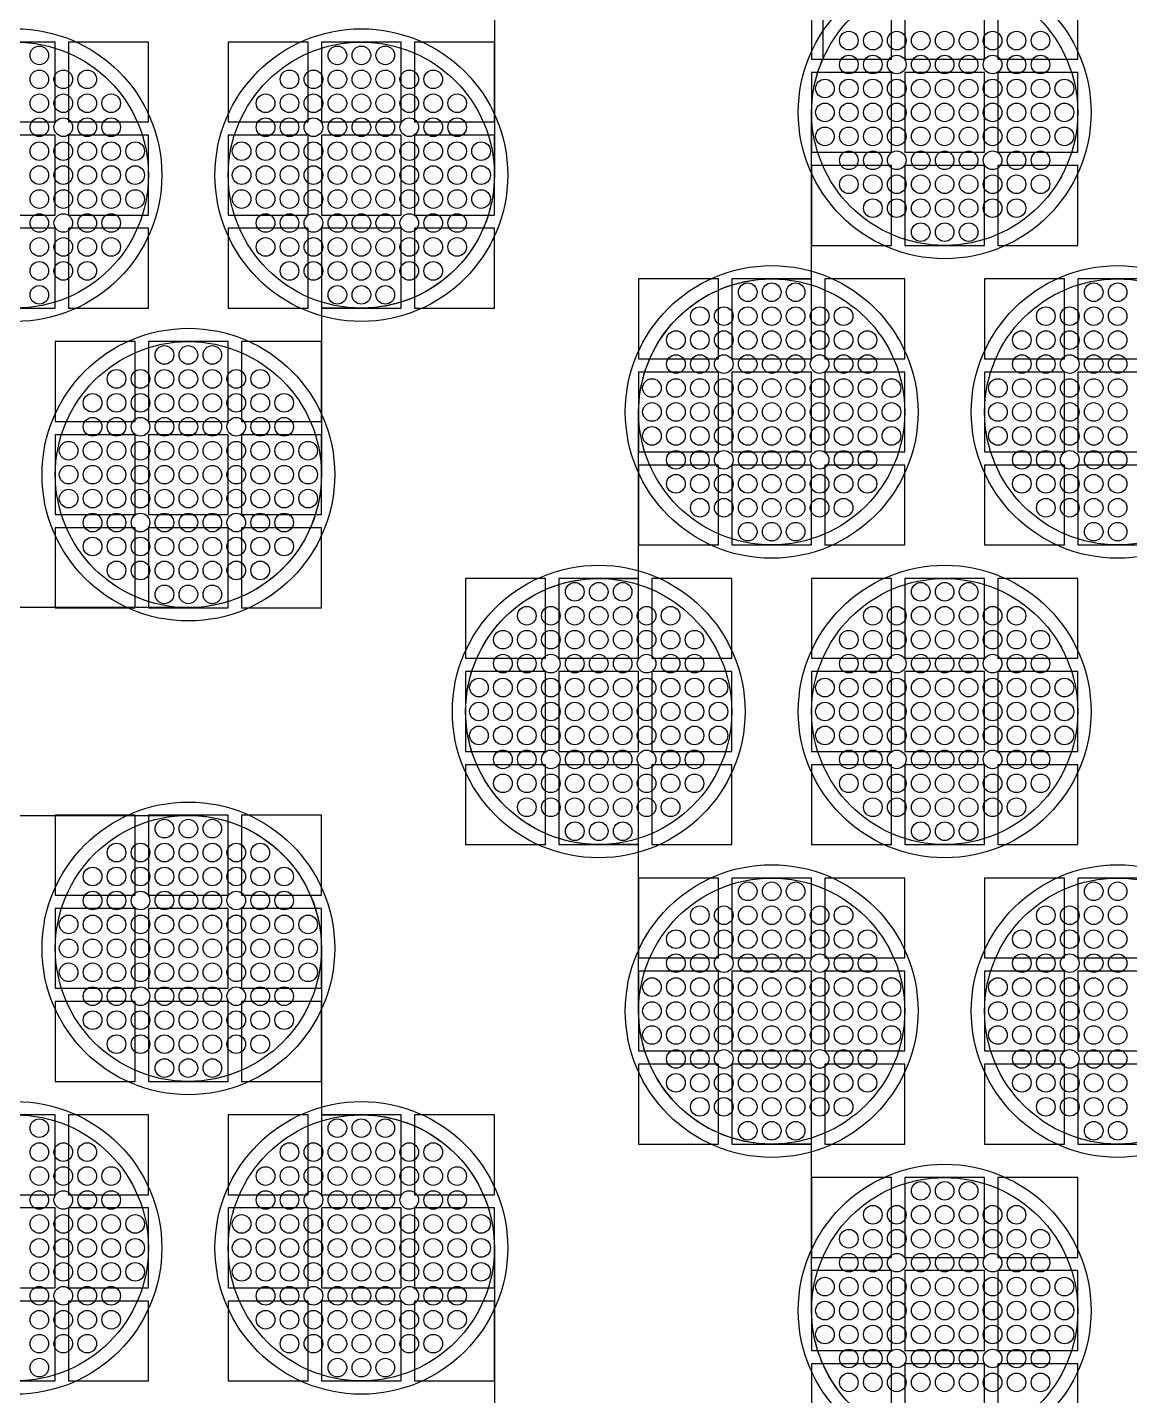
# Model space of a CAD drawing. Extents: x -49 to 54, y -38 to 38.
# Drawn here: x 30.63 to 34.77, y -1 to 4.14 of the extents above; entities that cross this region are included whole.
import ezdxf

# ---------------------------------------------------------------- set-up
doc = ezdxf.new("R2010")
doc.units = 0
for name, color, linetype in [('BACK_LAYER', 5, 'CONTINUOUS'), ('COND_LAYER_LOWER_ELECTRODE', 6, 'CONTINUOUS'), ('CONDUCTIVE_LAYER_BACK_LAYER', 2, 'CONTINUOUS'), ('EMITTER', 3, 'CONTINUOUS'), ('LOWER_ELECTRODE', 1, 'CONTINUOUS')]:
    doc.layers.add(name, color=color, linetype=linetype)

msp = doc.modelspace()

# ---------------------------------------------------------------- linework, layer by layer
at = {"layer": 'BACK_LAYER'}
for points in [[(33.5721, 4.0226), (33.8721, 4.0226), (33.8721, 4.3226), (33.5721, 4.3226)], [(33.9221, 4.0226), (34.2221, 4.0226), (34.2221, 4.3226), (33.9221, 4.3226)], [(34.2721, 4.0226), (34.5721, 4.0226), (34.5721, 4.3226), (34.2721, 4.3226)], [(30.4302, 3.787), (30.7302, 3.787), (30.7302, 4.087), (30.4302, 4.087)], [(30.7802, 3.787), (31.0802, 3.787), (31.0802, 4.087), (30.7802, 4.087)], [(31.3802, 3.787), (31.6802, 3.787), (31.6802, 4.087), (31.3802, 4.087)], [(31.7302, 3.787), (32.0302, 3.787), (32.0302, 4.087), (31.7302, 4.087)], [(32.0802, 3.787), (32.3802, 3.787), (32.3802, 4.087), (32.0802, 4.087)], [(33.5721, 3.6726), (33.8721, 3.6726), (33.8721, 3.9726), (33.5721, 3.9726)], [(33.9221, 3.6726), (34.2221, 3.6726), (34.2221, 3.9726), (33.9221, 3.9726)], [(34.2721, 3.6726), (34.5721, 3.6726), (34.5721, 3.9726), (34.2721, 3.9726)], [(30.4302, 3.437), (30.7302, 3.437), (30.7302, 3.737), (30.4302, 3.737)], [(30.7802, 3.437), (31.0802, 3.437), (31.0802, 3.737), (30.7802, 3.737)], [(31.3802, 3.437), (31.6802, 3.437), (31.6802, 3.737), (31.3802, 3.737)], [(31.7302, 3.437), (32.0302, 3.437), (32.0302, 3.737), (31.7302, 3.737)], [(32.0802, 3.437), (32.3802, 3.437), (32.3802, 3.737), (32.0802, 3.737)], [(33.5721, 3.3226), (33.8721, 3.3226), (33.8721, 3.6226), (33.5721, 3.6226)], [(33.9221, 3.3226), (34.2221, 3.3226), (34.2221, 3.6226), (33.9221, 3.6226)], [(34.2721, 3.3226), (34.5721, 3.3226), (34.5721, 3.6226), (34.2721, 3.6226)], [(30.4302, 3.087), (30.7302, 3.087), (30.7302, 3.387), (30.4302, 3.387)], [(30.7802, 3.087), (31.0802, 3.087), (31.0802, 3.387), (30.7802, 3.387)], [(31.3802, 3.087), (31.6802, 3.087), (31.6802, 3.387), (31.3802, 3.387)], [(31.7302, 3.087), (32.0302, 3.087), (32.0302, 3.387), (31.7302, 3.387)], [(32.0802, 3.087), (32.3802, 3.087), (32.3802, 3.387), (32.0802, 3.387)], [(32.9221, 2.8968), (33.2221, 2.8968), (33.2221, 3.1968), (32.9221, 3.1968)], [(33.2721, 2.8968), (33.5721, 2.8968), (33.5721, 3.1968), (33.2721, 3.1968)], [(33.6221, 2.8968), (33.9221, 2.8968), (33.9221, 3.1968), (33.6221, 3.1968)], [(34.2221, 2.8968), (34.5221, 2.8968), (34.5221, 3.1968), (34.2221, 3.1968)], [(34.5721, 2.8968), (34.8721, 2.8968), (34.8721, 3.1968), (34.5721, 3.1968)], [(30.7302, 2.6611), (31.0302, 2.6611), (31.0302, 2.9611), (30.7302, 2.9611)], [(31.0802, 2.6611), (31.3802, 2.6611), (31.3802, 2.9611), (31.0802, 2.9611)], [(31.4302, 2.6611), (31.7302, 2.6611), (31.7302, 2.9611), (31.4302, 2.9611)], [(32.9221, 2.5468), (33.2221, 2.5468), (33.2221, 2.8468), (32.9221, 2.8468)], [(33.2721, 2.5468), (33.5721, 2.5468), (33.5721, 2.8468), (33.2721, 2.8468)], [(33.6221, 2.5468), (33.9221, 2.5468), (33.9221, 2.8468), (33.6221, 2.8468)], [(34.2221, 2.5468), (34.5221, 2.5468), (34.5221, 2.8468), (34.2221, 2.8468)], [(34.5721, 2.5468), (34.8721, 2.5468), (34.8721, 2.8468), (34.5721, 2.8468)], [(30.7302, 2.3111), (31.0302, 2.3111), (31.0302, 2.6111), (30.7302, 2.6111)], [(31.0802, 2.3111), (31.3802, 2.3111), (31.3802, 2.6111), (31.0802, 2.6111)], [(31.4302, 2.3111), (31.7302, 2.3111), (31.7302, 2.6111), (31.4302, 2.6111)], [(32.9221, 2.1968), (33.2221, 2.1968), (33.2221, 2.4968), (32.9221, 2.4968)], [(33.2721, 2.1968), (33.5721, 2.1968), (33.5721, 2.4968), (33.2721, 2.4968)], [(33.6221, 2.1968), (33.9221, 2.1968), (33.9221, 2.4968), (33.6221, 2.4968)], [(34.2221, 2.1968), (34.5221, 2.1968), (34.5221, 2.4968), (34.2221, 2.4968)], [(34.5721, 2.1968), (34.8721, 2.1968), (34.8721, 2.4968), (34.5721, 2.4968)], [(30.7302, 1.9611), (31.0302, 1.9611), (31.0302, 2.2611), (30.7302, 2.2611)], [(31.0802, 1.9611), (31.3802, 1.9611), (31.3802, 2.2611), (31.0802, 2.2611)], [(31.4302, 1.9611), (31.7302, 1.9611), (31.7302, 2.2611), (31.4302, 2.2611)], [(32.2721, 1.7709), (32.5721, 1.7709), (32.5721, 2.0709), (32.2721, 2.0709)], [(32.6221, 1.7709), (32.9221, 1.7709), (32.9221, 2.0709), (32.6221, 2.0709)], [(32.9721, 1.7709), (33.2721, 1.7709), (33.2721, 2.0709), (32.9721, 2.0709)], [(33.5721, 1.7709), (33.8721, 1.7709), (33.8721, 2.0709), (33.5721, 2.0709)], [(33.9221, 1.7709), (34.2221, 1.7709), (34.2221, 2.0709), (33.9221, 2.0709)], [(34.2721, 1.7709), (34.5721, 1.7709), (34.5721, 2.0709), (34.2721, 2.0709)], [(32.2721, 1.4209), (32.5721, 1.4209), (32.5721, 1.7209), (32.2721, 1.7209)], [(32.6221, 1.4209), (32.9221, 1.4209), (32.9221, 1.7209), (32.6221, 1.7209)], [(32.9721, 1.4209), (33.2721, 1.4209), (33.2721, 1.7209), (32.9721, 1.7209)], [(33.5721, 1.4209), (33.8721, 1.4209), (33.8721, 1.7209), (33.5721, 1.7209)], [(33.9221, 1.4209), (34.2221, 1.4209), (34.2221, 1.7209), (33.9221, 1.7209)], [(34.2721, 1.4209), (34.5721, 1.4209), (34.5721, 1.7209), (34.2721, 1.7209)], [(32.2721, 1.0709), (32.5721, 1.0709), (32.5721, 1.3709), (32.2721, 1.3709)], [(32.6221, 1.0709), (32.9221, 1.0709), (32.9221, 1.3709), (32.6221, 1.3709)], [(32.9721, 1.0709), (33.2721, 1.0709), (33.2721, 1.3709), (32.9721, 1.3709)], [(33.5721, 1.0709), (33.8721, 1.0709), (33.8721, 1.3709), (33.5721, 1.3709)], [(33.9221, 1.0709), (34.2221, 1.0709), (34.2221, 1.3709), (33.9221, 1.3709)], [(34.2721, 1.0709), (34.5721, 1.0709), (34.5721, 1.3709), (34.2721, 1.3709)], [(30.7302, 0.8807), (31.0302, 0.8807), (31.0302, 1.1807), (30.7302, 1.1807)], [(31.0802, 0.8807), (31.3802, 0.8807), (31.3802, 1.1807), (31.0802, 1.1807)], [(31.4302, 0.8807), (31.7302, 0.8807), (31.7302, 1.1807), (31.4302, 1.1807)], [(32.9221, 0.6451), (33.2221, 0.6451), (33.2221, 0.9451), (32.9221, 0.9451)], [(33.2721, 0.6451), (33.5721, 0.6451), (33.5721, 0.9451), (33.2721, 0.9451)], [(33.6221, 0.6451), (33.9221, 0.6451), (33.9221, 0.9451), (33.6221, 0.9451)], [(34.2221, 0.6451), (34.5221, 0.6451), (34.5221, 0.9451), (34.2221, 0.9451)], [(34.5721, 0.6451), (34.8721, 0.6451), (34.8721, 0.9451), (34.5721, 0.9451)], [(30.7302, 0.5307), (31.0302, 0.5307), (31.0302, 0.8307), (30.7302, 0.8307)], [(31.0802, 0.5307), (31.3802, 0.5307), (31.3802, 0.8307), (31.0802, 0.8307)], [(31.4302, 0.5307), (31.7302, 0.5307), (31.7302, 0.8307), (31.4302, 0.8307)], [(32.9221, 0.2951), (33.2221, 0.2951), (33.2221, 0.5951), (32.9221, 0.5951)], [(33.2721, 0.2951), (33.5721, 0.2951), (33.5721, 0.5951), (33.2721, 0.5951)], [(33.6221, 0.2951), (33.9221, 0.2951), (33.9221, 0.5951), (33.6221, 0.5951)], [(34.2221, 0.2951), (34.5221, 0.2951), (34.5221, 0.5951), (34.2221, 0.5951)], [(34.5721, 0.2951), (34.8721, 0.2951), (34.8721, 0.5951), (34.5721, 0.5951)], [(30.7302, 0.1807), (31.0302, 0.1807), (31.0302, 0.4807), (30.7302, 0.4807)], [(31.0802, 0.1807), (31.3802, 0.1807), (31.3802, 0.4807), (31.0802, 0.4807)], [(31.4302, 0.1807), (31.7302, 0.1807), (31.7302, 0.4807), (31.4302, 0.4807)], [(32.9221, -0.0549), (33.2221, -0.0549), (33.2221, 0.2451), (32.9221, 0.2451)], [(33.2721, -0.0549), (33.5721, -0.0549), (33.5721, 0.2451), (33.2721, 0.2451)], [(33.6221, -0.0549), (33.9221, -0.0549), (33.9221, 0.2451), (33.6221, 0.2451)], [(34.2221, -0.0549), (34.5221, -0.0549), (34.5221, 0.2451), (34.2221, 0.2451)], [(34.5721, -0.0549), (34.8721, -0.0549), (34.8721, 0.2451), (34.5721, 0.2451)], [(30.4302, -0.2451), (30.7302, -0.2451), (30.7302, 0.0549), (30.4302, 0.0549)], [(30.7802, -0.2451), (31.0802, -0.2451), (31.0802, 0.0549), (30.7802, 0.0549)], [(31.3802, -0.2451), (31.6802, -0.2451), (31.6802, 0.0549), (31.3802, 0.0549)], [(31.7302, -0.2451), (32.0302, -0.2451), (32.0302, 0.0549), (31.7302, 0.0549)], [(32.0802, -0.2451), (32.3802, -0.2451), (32.3802, 0.0549), (32.0802, 0.0549)], [(33.5721, -0.4807), (33.8721, -0.4807), (33.8721, -0.1807), (33.5721, -0.1807)], [(33.9221, -0.4807), (34.2221, -0.4807), (34.2221, -0.1807), (33.9221, -0.1807)], [(34.2721, -0.4807), (34.5721, -0.4807), (34.5721, -0.1807), (34.2721, -0.1807)], [(30.4302, -0.5951), (30.7302, -0.5951), (30.7302, -0.2951), (30.4302, -0.2951)], [(30.7802, -0.5951), (31.0802, -0.5951), (31.0802, -0.2951), (30.7802, -0.2951)], [(31.3802, -0.5951), (31.6802, -0.5951), (31.6802, -0.2951), (31.3802, -0.2951)], [(31.7302, -0.5951), (32.0302, -0.5951), (32.0302, -0.2951), (31.7302, -0.2951)], [(32.0802, -0.5951), (32.3802, -0.5951), (32.3802, -0.2951), (32.0802, -0.2951)], [(33.5721, -0.8307), (33.8721, -0.8307), (33.8721, -0.5307), (33.5721, -0.5307)], [(33.9221, -0.8307), (34.2221, -0.8307), (34.2221, -0.5307), (33.9221, -0.5307)], [(34.2721, -0.8307), (34.5721, -0.8307), (34.5721, -0.5307), (34.2721, -0.5307)], [(30.4302, -0.9451), (30.7302, -0.9451), (30.7302, -0.6451), (30.4302, -0.6451)], [(30.7802, -0.9451), (31.0802, -0.9451), (31.0802, -0.6451), (30.7802, -0.6451)], [(31.3802, -0.9451), (31.6802, -0.9451), (31.6802, -0.6451), (31.3802, -0.6451)], [(31.7302, -0.9451), (32.0302, -0.9451), (32.0302, -0.6451), (31.7302, -0.6451)], [(32.0802, -0.9451), (32.3802, -0.9451), (32.3802, -0.6451), (32.0802, -0.6451)], [(33.5721, -1.1807), (33.8721, -1.1807), (33.8721, -0.8807), (33.5721, -0.8807)], [(33.9221, -1.1807), (34.2221, -1.1807), (34.2221, -0.8807), (33.9221, -0.8807)], [(34.2721, -1.1807), (34.5721, -1.1807), (34.5721, -0.8807), (34.2721, -0.8807)]]:
    msp.add_lwpolyline(points, close=True, dxfattribs=at)
at = {"layer": 'COND_LAYER_LOWER_ELECTRODE'}
for centre in [(34.0721, 3.8226), (30.5802, 3.587), (31.8802, 3.587), (33.4221, 2.6968), (34.7221, 2.6968), (31.2302, 2.4611), (32.7721, 1.5709), (34.0721, 1.5709), (31.2302, 0.6807), (33.4221, 0.4451), (34.7221, 0.4451), (30.5802, -0.4451), (31.8802, -0.4451), (34.0721, -0.6807)]:
    msp.add_circle(centre, 0.55, dxfattribs=at)
at = {"layer": 'CONDUCTIVE_LAYER_BACK_LAYER'}
for points in [[(33.6948, -1.0088), (33.6821, -0.9936), (33.6699, -0.9778), (33.6584, -0.9616), (33.6476, -0.9449), (33.6374, -0.9279), (33.6279, -0.9104), (33.6192, -0.8925), (33.6111, -0.8744), (33.6038, -0.8559), (33.5972, -0.8371), (33.5913, -0.8181), (33.5862, -0.7989), (33.5819, -0.7795), (33.5784, -0.7599), (33.5756, -0.7402), (33.5737, -0.7205), (33.5725, -0.7006), (33.5721, -0.6807), (33.5721, -0.0548), (33.4121, -0.0548), (33.3923, -0.054), (33.3725, -0.0524), (33.3527, -0.0501), (33.3331, -0.0469), (33.3136, -0.043), (33.2943, -0.0383), (33.2752, -0.0328), (33.2563, -0.0266), (33.2376, -0.0196), (33.2193, -0.0119), (33.2013, -0.0035), (33.1836, 0.0056), (33.1664, 0.0154), (33.1495, 0.0259), (33.133, 0.0371), (33.117, 0.0489), (33.1015, 0.0614), (33.0865, 0.0744), (33.0721, 0.088), (33.0581, 0.1022), (33.0448, 0.117), (33.0321, 0.1322), (33.0199, 0.148), (33.0084, 0.1642), (32.9976, 0.1809), (32.9874, 0.198), (32.9779, 0.2154), (32.9692, 0.2333), (32.9611, 0.2515), (32.9538, 0.2699), (32.9472, 0.2887), (32.9413, 0.3077), (32.9362, 0.3269), (32.9319, 0.3463), (32.9284, 0.3659), (32.9256, 0.3856), (32.9237, 0.4054), (32.9225, 0.4252), (32.9221, 0.4451), (32.9221, 1.071), (32.7621, 1.071), (32.7423, 1.0718), (32.7225, 1.0734), (32.7027, 1.0758), (32.6831, 1.0789), (32.6636, 1.0828), (32.6443, 1.0875), (32.6252, 1.093), (32.6063, 1.0992), (32.5876, 1.1062), (32.5693, 1.1139), (32.5513, 1.1223), (32.5336, 1.1314), (32.5164, 1.1413), (32.4995, 1.1518), (32.483, 1.1629), (32.467, 1.1748), (32.4515, 1.1872), (32.4365, 1.2002), (32.4221, 1.2139), (32.4081, 1.2281), (32.3948, 1.2428), (32.3821, 1.2581), (32.3699, 1.2738), (32.3584, 1.2901), (32.3476, 1.3067), (32.3374, 1.3238), (32.3279, 1.3413), (32.3192, 1.3591), (32.3111, 1.3773), (32.3038, 1.3958), (32.2972, 1.4145), (32.2913, 1.4335), (32.2862, 1.4528), (32.2819, 1.4722), (32.2784, 1.4917), (32.2756, 1.5114), (32.2737, 1.5312), (32.2725, 1.5511), (32.2721, 1.5709), (32.2725, 1.5908), (32.2737, 1.6107), (32.2756, 1.6304), (32.2784, 1.6501), (32.2819, 1.6697), (32.2862, 1.6891), (32.2913, 1.7083), (32.2972, 1.7273), (32.3038, 1.7461), (32.3111, 1.7646), (32.3192, 1.7827), (32.3279, 1.8006), (32.3374, 1.8181), (32.3476, 1.8351), (32.3584, 1.8518), (32.3699, 1.868), (32.3821, 1.8838), (32.3948, 1.899), (32.4081, 1.9138), (32.4221, 1.928), (32.4365, 1.9416), (32.4515, 1.9547), (32.467, 1.9671), (32.483, 1.9789), (32.4995, 1.9901), (32.5164, 2.0006), (32.5336, 2.0104), (32.5513, 2.0195), (32.5693, 2.028), (32.5876, 2.0357), (32.6063, 2.0426), (32.6252, 2.0489), (32.6443, 2.0543), (32.6636, 2.059), (32.6831, 2.0629), (32.7027, 2.0661), (32.7225, 2.0685), (32.7423, 2.07), (32.7621, 2.0708), (32.9221, 2.0708), (32.9221, 2.6968), (32.9225, 2.7166), (32.9237, 2.7365), (32.9256, 2.7563), (32.9284, 2.776), (32.9319, 2.7955), (32.9362, 2.8149), (32.9413, 2.8342), (32.9472, 2.8532), (32.9538, 2.8719), (32.9611, 2.8904), (32.9692, 2.9086), (32.9779, 2.9264), (32.9874, 2.9439), (32.9976, 2.961), (33.0084, 2.9776), (33.0199, 2.9939), (33.0321, 3.0096), (33.0448, 3.0249), (33.0581, 3.0396), (33.0721, 3.0538), (33.0865, 3.0674), (33.1015, 3.0805), (33.117, 3.0929), (33.133, 3.1047), (33.1495, 3.1159), (33.1664, 3.1264), (33.1836, 3.1362), (33.2013, 3.1454), (33.2193, 3.1538), (33.2376, 3.1615), (33.2563, 3.1685), (33.2752, 3.1747), (33.2943, 3.1802), (33.3136, 3.1849), (33.3331, 3.1888), (33.3527, 3.1919), (33.3725, 3.1943), (33.3923, 3.1959), (33.4121, 3.1967), (33.5721, 3.1967), (33.5721, 3.8226), (33.5725, 3.8425), (33.5737, 3.8623), (33.5756, 3.8821), (33.5784, 3.9018), (33.5819, 3.9214), (33.5862, 3.9408), (33.5913, 3.96), (33.5972, 3.979), (33.6038, 3.9978), (33.6111, 4.0162), (33.6152, 4.0254), (33.6152, 4.8029)], [(32.3802, 4.2129), (32.3802, 3.587), (32.3798, 3.5671), (32.3786, 3.5472), (32.3767, 3.5274), (32.3739, 3.5078), (32.3704, 3.4882), (32.3661, 3.4688), (32.361, 3.4496), (32.3551, 3.4306), (32.3485, 3.4118), (32.3412, 3.3933), (32.3331, 3.3751), (32.3244, 3.3573), (32.3149, 3.3398), (32.3047, 3.3227), (32.2939, 3.3061), (32.2824, 3.2899), (32.2703, 3.2741), (32.2575, 3.2588), (32.2442, 3.2441), (32.2302, 3.2299), (32.2158, 3.2163), (32.2008, 3.2032), (32.1853, 3.1908), (32.1693, 3.179), (32.1528, 3.1678), (32.1359, 3.1573), (32.1187, 3.1475), (32.101, 3.1383), (32.083, 3.1299), (32.0647, 3.1222), (32.046, 3.1152), (32.0271, 3.109), (32.008, 3.1036), (31.9887, 3.0989), (31.9692, 3.0949), (31.9496, 3.0918), (31.9298, 3.0894), (31.91, 3.0878), (31.8902, 3.0871), (31.7302, 3.0871), (31.7302, 2.4611), (31.7298, 2.4412), (31.7286, 2.4214), (31.7267, 2.4016), (31.7239, 2.3819), (31.7204, 2.3624), (31.7161, 2.3429), (31.711, 2.3237), (31.7051, 2.3047), (31.6985, 2.286), (31.6912, 2.2675), (31.6831, 2.2493), (31.6744, 2.2315), (31.6649, 2.214), (31.6547, 2.1969), (31.6439, 2.1802), (31.6324, 2.164), (31.6203, 2.1483), (31.6075, 2.133), (31.5942, 2.1183), (31.5802, 2.1041), (31.5658, 2.0904), (31.5508, 2.0774), (31.5353, 2.0649), (31.5193, 2.0531), (31.5028, 2.042), (31.4859, 2.0315), (31.4687, 2.0216), (31.451, 2.0125), (31.433, 2.0041), (31.4147, 1.9964), (31.396, 1.9894), (31.3771, 1.9832), (31.358, 1.9777), (31.3387, 1.973), (31.3192, 1.9691), (31.2996, 1.966), (31.2798, 1.9636), (31.26, 1.962), (31.2402, 1.9612), (28.6203, 1.9612)], [(29.9302, 1.1806), (31.2402, 1.1806), (31.26, 1.1798), (31.2798, 1.1783), (31.2996, 1.1759), (31.3192, 1.1728), (31.3387, 1.1688), (31.358, 1.1641), (31.3771, 1.1587), (31.396, 1.1524), (31.4147, 1.1455), (31.433, 1.1378), (31.451, 1.1294), (31.4687, 1.1202), (31.4859, 1.1104), (31.5028, 1.0999), (31.5193, 1.0887), (31.5353, 1.0769), (31.5508, 1.0645), (31.5658, 1.0514), (31.5802, 1.0378), (31.5942, 1.0236), (31.6075, 1.0088), (31.6203, 0.9936), (31.6324, 0.9778), (31.6439, 0.9616), (31.6547, 0.9449), (31.6649, 0.9279), (31.6744, 0.9104), (31.6831, 0.8925), (31.6912, 0.8744), (31.6985, 0.8559), (31.7051, 0.8371), (31.711, 0.8181), (31.7161, 0.7989), (31.7204, 0.7795), (31.7239, 0.7599), (31.7267, 0.7402), (31.7286, 0.7205), (31.7298, 0.7006), (31.7302, 0.6807), (31.7302, 0.0548), (31.8902, 0.0548), (31.91, 0.054), (31.9298, 0.0524), (31.9496, 0.0501), (31.9692, 0.0469), (31.9887, 0.043), (32.008, 0.0383), (32.0271, 0.0328), (32.046, 0.0266), (32.0647, 0.0196), (32.083, 0.0119), (32.101, 0.0035), (32.1187, -0.0056), (32.1359, -0.0154), (32.1528, -0.0259), (32.1693, -0.0371), (32.1853, -0.0489), (32.2008, -0.0614), (32.2158, -0.0744), (32.2302, -0.088), (32.2442, -0.1022), (32.2575, -0.117), (32.2703, -0.1322), (32.2824, -0.148), (32.2939, -0.1642), (32.3047, -0.1809), (32.3149, -0.198), (32.3244, -0.2154), (32.3331, -0.2333), (32.3412, -0.2515), (32.3485, -0.2699), (32.3551, -0.2887), (32.361, -0.3077), (32.3661, -0.3269), (32.3704, -0.3463), (32.3739, -0.3659), (32.3767, -0.3856), (32.3786, -0.4054), (32.3798, -0.4252), (32.3802, -0.4451), (32.3802, -1.071)]]:
    msp.add_lwpolyline(points, dxfattribs=at)
at = {"layer": 'EMITTER'}
for centre in [(34.0721, 3.8226), (30.5802, 3.587), (31.8802, 3.587), (33.4221, 2.6968), (34.7221, 2.6968), (31.2302, 2.4611), (32.7721, 1.5709), (34.0721, 1.5709), (31.2302, 0.6807), (33.4221, 0.4451), (34.7221, 0.4451), (30.5802, -0.4451), (31.8802, -0.4451), (34.0721, -0.6807)]:
    msp.add_circle(centre, 0.5, dxfattribs=at)
at = {"layer": 'LOWER_ELECTRODE'}
for centre in [(33.7121, 4.0926), (33.8021, 4.0926), (33.8921, 4.0926), (33.9821, 4.0926), (34.0721, 4.0926), (34.1621, 4.0926), (34.2521, 4.0926), (34.3421, 4.0926), (34.4321, 4.0926), (30.6702, 4.037), (31.7902, 4.037), (31.8802, 4.037), (31.9702, 4.037), (33.7121, 4.0026), (33.8021, 4.0026), (33.8921, 4.0026), (33.9821, 4.0026), (34.0721, 4.0026), (34.1621, 4.0026), (34.2521, 4.0026), (34.3421, 4.0026), (34.4321, 4.0026), (30.6702, 3.947), (30.7602, 3.947), (30.8502, 3.947), (31.6102, 3.947), (31.7002, 3.947), (31.7902, 3.947), (31.8802, 3.947), (31.9702, 3.947), (32.0602, 3.947), (32.1502, 3.947), (33.6221, 3.9126), (33.7121, 3.9126), (33.8021, 3.9126), (33.8921, 3.9126), (33.9821, 3.9126), (34.0721, 3.9126), (34.1621, 3.9126), (34.2521, 3.9126), (34.3421, 3.9126), (34.4321, 3.9126), (34.5221, 3.9126), (30.6702, 3.857), (30.7602, 3.857), (30.8502, 3.857), (30.9402, 3.857), (31.5202, 3.857), (31.6102, 3.857), (31.7002, 3.857), (31.7902, 3.857), (31.8802, 3.857), (31.9702, 3.857), (32.0602, 3.857), (32.1502, 3.857), (32.2402, 3.857), (33.6221, 3.8226), (33.7121, 3.8226), (33.8021, 3.8226), (33.8921, 3.8226), (33.9821, 3.8226), (34.0721, 3.8226), (34.1621, 3.8226), (34.2521, 3.8226), (34.3421, 3.8226), (34.4321, 3.8226), (34.5221, 3.8226), (30.6702, 3.767), (30.7602, 3.767), (30.8502, 3.767), (30.9402, 3.767), (31.5202, 3.767), (31.6102, 3.767), (31.7002, 3.767), (31.7902, 3.767), (31.8802, 3.767), (31.9702, 3.767), (32.0602, 3.767), (32.1502, 3.767), (32.2402, 3.767), (33.6221, 3.7326), (33.7121, 3.7326), (33.8021, 3.7326), (33.8921, 3.7326), (33.9821, 3.7326), (34.0721, 3.7326), (34.1621, 3.7326), (34.2521, 3.7326), (34.3421, 3.7326), (34.4321, 3.7326), (34.5221, 3.7326), (30.6702, 3.677), (30.7602, 3.677), (30.8502, 3.677), (30.9402, 3.677), (31.0302, 3.677), (31.4302, 3.677), (31.5202, 3.677), (31.6102, 3.677), (31.7002, 3.677), (31.7902, 3.677), (31.8802, 3.677), (31.9702, 3.677), (32.0602, 3.677), (32.1502, 3.677), (32.2402, 3.677), (32.3302, 3.677), (33.7121, 3.6426), (33.8021, 3.6426), (33.8921, 3.6426), (33.9821, 3.6426), (34.0721, 3.6426), (34.1621, 3.6426), (34.2521, 3.6426), (34.3421, 3.6426), (34.4321, 3.6426), (30.6702, 3.587), (30.7602, 3.587), (30.8502, 3.587), (30.9402, 3.587), (31.0302, 3.587), (31.4302, 3.587), (31.5202, 3.587), (31.6102, 3.587), (31.7002, 3.587), (31.7902, 3.587), (31.8802, 3.587), (31.9702, 3.587), (32.0602, 3.587), (32.1502, 3.587), (32.2402, 3.587), (32.3302, 3.587), (33.7121, 3.5526), (33.8021, 3.5526), (33.8921, 3.5526), (33.9821, 3.5526), (34.0721, 3.5526), (34.1621, 3.5526), (34.2521, 3.5526), (34.3421, 3.5526), (34.4321, 3.5526), (30.6702, 3.497), (30.7602, 3.497), (30.8502, 3.497), (30.9402, 3.497), (31.0302, 3.497), (31.4302, 3.497), (31.5202, 3.497), (31.6102, 3.497), (31.7002, 3.497), (31.7902, 3.497), (31.8802, 3.497), (31.9702, 3.497), (32.0602, 3.497), (32.1502, 3.497), (32.2402, 3.497), (32.3302, 3.497), (33.8021, 3.4626), (33.8921, 3.4626), (33.9821, 3.4626), (34.0721, 3.4626), (34.1621, 3.4626), (34.2521, 3.4626), (34.3421, 3.4626), (30.6702, 3.407), (30.7602, 3.407), (30.8502, 3.407), (30.9402, 3.407), (31.5202, 3.407), (31.6102, 3.407), (31.7002, 3.407), (31.7902, 3.407), (31.8802, 3.407), (31.9702, 3.407), (32.0602, 3.407), (32.1502, 3.407), (32.2402, 3.407), (33.9821, 3.3726), (34.0721, 3.3726), (34.1621, 3.3726), (30.6702, 3.317), (30.7602, 3.317), (30.8502, 3.317), (30.9402, 3.317), (31.5202, 3.317), (31.6102, 3.317), (31.7002, 3.317), (31.7902, 3.317), (31.8802, 3.317), (31.9702, 3.317), (32.0602, 3.317), (32.1502, 3.317), (32.2402, 3.317), (30.6702, 3.227), (30.7602, 3.227), (30.8502, 3.227), (31.6102, 3.227), (31.7002, 3.227), (31.7902, 3.227), (31.8802, 3.227), (31.9702, 3.227), (32.0602, 3.227), (32.1502, 3.227), (30.6702, 3.137), (31.7902, 3.137), (31.8802, 3.137), (31.9702, 3.137), (33.3321, 3.1468), (33.4221, 3.1468), (33.5121, 3.1468), (34.6321, 3.1468), (34.7221, 3.1468), (33.1521, 3.0568), (33.2421, 3.0568), (33.3321, 3.0568), (33.4221, 3.0568), (33.5121, 3.0568), (33.6021, 3.0568), (33.6921, 3.0568), (34.4521, 3.0568), (34.5421, 3.0568), (34.6321, 3.0568), (34.7221, 3.0568), (33.0621, 2.9668), (33.1521, 2.9668), (33.2421, 2.9668), (33.3321, 2.9668), (33.4221, 2.9668), (33.5121, 2.9668), (33.6021, 2.9668), (33.6921, 2.9668), (33.7821, 2.9668), (34.3621, 2.9668), (34.4521, 2.9668), (34.5421, 2.9668), (34.6321, 2.9668), (34.7221, 2.9668), (31.1402, 2.9111), (31.2302, 2.9111), (31.3202, 2.9111), (33.0621, 2.8768), (33.1521, 2.8768), (33.2421, 2.8768), (33.3321, 2.8768), (33.4221, 2.8768), (33.5121, 2.8768), (33.6021, 2.8768), (33.6921, 2.8768), (33.7821, 2.8768), (34.3621, 2.8768), (34.4521, 2.8768), (34.5421, 2.8768), (34.6321, 2.8768), (34.7221, 2.8768), (30.9602, 2.8211), (31.0502, 2.8211), (31.1402, 2.8211), (31.2302, 2.8211), (31.3202, 2.8211), (31.4102, 2.8211), (31.5002, 2.8211), (32.9721, 2.7868), (33.0621, 2.7868), (33.1521, 2.7868), (33.2421, 2.7868), (33.3321, 2.7868), (33.4221, 2.7868), (33.5121, 2.7868), (33.6021, 2.7868), (33.6921, 2.7868), (33.7821, 2.7868), (33.8721, 2.7868), (34.2721, 2.7868), (34.3621, 2.7868), (34.4521, 2.7868), (34.5421, 2.7868), (34.6321, 2.7868), (34.7221, 2.7868), (30.8702, 2.7311), (30.9602, 2.7311), (31.0502, 2.7311), (31.1402, 2.7311), (31.2302, 2.7311), (31.3202, 2.7311), (31.4102, 2.7311), (31.5002, 2.7311), (31.5902, 2.7311), (32.9721, 2.6968), (33.0621, 2.6968), (33.1521, 2.6968), (33.2421, 2.6968), (33.3321, 2.6968), (33.4221, 2.6968), (33.5121, 2.6968), (33.6021, 2.6968), (33.6921, 2.6968), (33.7821, 2.6968), (33.8721, 2.6968), (34.2721, 2.6968), (34.3621, 2.6968), (34.4521, 2.6968), (34.5421, 2.6968), (34.6321, 2.6968), (34.7221, 2.6968), (30.8702, 2.6411), (30.9602, 2.6411), (31.0502, 2.6411), (31.1402, 2.6411), (31.2302, 2.6411), (31.3202, 2.6411), (31.4102, 2.6411), (31.5002, 2.6411), (31.5902, 2.6411), (32.9721, 2.6068), (33.0621, 2.6068), (33.1521, 2.6068), (33.2421, 2.6068), (33.3321, 2.6068), (33.4221, 2.6068), (33.5121, 2.6068), (33.6021, 2.6068), (33.6921, 2.6068), (33.7821, 2.6068), (33.8721, 2.6068), (34.2721, 2.6068), (34.3621, 2.6068), (34.4521, 2.6068), (34.5421, 2.6068), (34.6321, 2.6068), (34.7221, 2.6068), (30.7802, 2.5511), (30.8702, 2.5511), (30.9602, 2.5511), (31.0502, 2.5511), (31.1402, 2.5511), (31.2302, 2.5511), (31.3202, 2.5511), (31.4102, 2.5511), (31.5002, 2.5511), (31.5902, 2.5511), (31.6802, 2.5511), (33.0621, 2.5168), (33.1521, 2.5168), (33.2421, 2.5168), (33.3321, 2.5168), (33.4221, 2.5168), (33.5121, 2.5168), (33.6021, 2.5168), (33.6921, 2.5168), (33.7821, 2.5168), (34.3621, 2.5168), (34.4521, 2.5168), (34.5421, 2.5168), (34.6321, 2.5168), (34.7221, 2.5168), (30.7802, 2.4611), (30.8702, 2.4611), (30.9602, 2.4611), (31.0502, 2.4611), (31.1402, 2.4611), (31.2302, 2.4611), (31.3202, 2.4611), (31.4102, 2.4611), (31.5002, 2.4611), (31.5902, 2.4611), (31.6802, 2.4611), (33.0621, 2.4268), (33.1521, 2.4268), (33.2421, 2.4268), (33.3321, 2.4268), (33.4221, 2.4268), (33.5121, 2.4268), (33.6021, 2.4268), (33.6921, 2.4268), (33.7821, 2.4268), (34.3621, 2.4268), (34.4521, 2.4268), (34.5421, 2.4268), (34.6321, 2.4268), (34.7221, 2.4268), (30.7802, 2.3711), (30.8702, 2.3711), (30.9602, 2.3711), (31.0502, 2.3711), (31.1402, 2.3711), (31.2302, 2.3711), (31.3202, 2.3711), (31.4102, 2.3711), (31.5002, 2.3711), (31.5902, 2.3711), (31.6802, 2.3711), (33.1521, 2.3368), (33.2421, 2.3368), (33.3321, 2.3368), (33.4221, 2.3368), (33.5121, 2.3368), (33.6021, 2.3368), (33.6921, 2.3368), (34.4521, 2.3368), (34.5421, 2.3368), (34.6321, 2.3368), (34.7221, 2.3368), (30.8702, 2.2811), (30.9602, 2.2811), (31.0502, 2.2811), (31.1402, 2.2811), (31.2302, 2.2811), (31.3202, 2.2811), (31.4102, 2.2811), (31.5002, 2.2811), (31.5902, 2.2811), (33.3321, 2.2468), (33.4221, 2.2468), (33.5121, 2.2468), (34.6321, 2.2468), (34.7221, 2.2468), (30.8702, 2.1911), (30.9602, 2.1911), (31.0502, 2.1911), (31.1402, 2.1911), (31.2302, 2.1911), (31.3202, 2.1911), (31.4102, 2.1911), (31.5002, 2.1911), (31.5902, 2.1911), (30.9602, 2.1011), (31.0502, 2.1011), (31.1402, 2.1011), (31.2302, 2.1011), (31.3202, 2.1011), (31.4102, 2.1011), (31.5002, 2.1011), (31.1402, 2.0111), (31.2302, 2.0111), (31.3202, 2.0111), (32.6821, 2.0209), (32.7721, 2.0209), (32.8621, 2.0209), (33.9821, 2.0209), (34.0721, 2.0209), (34.1621, 2.0209), (32.5021, 1.9309), (32.5921, 1.9309), (32.6821, 1.9309), (32.7721, 1.9309), (32.8621, 1.9309), (32.9521, 1.9309), (33.0421, 1.9309), (33.8021, 1.9309), (33.8921, 1.9309), (33.9821, 1.9309), (34.0721, 1.9309), (34.1621, 1.9309), (34.2521, 1.9309), (34.3421, 1.9309), (32.4121, 1.8409), (32.5021, 1.8409), (32.5921, 1.8409), (32.6821, 1.8409), (32.7721, 1.8409), (32.8621, 1.8409), (32.9521, 1.8409), (33.0421, 1.8409), (33.1321, 1.8409), (33.7121, 1.8409), (33.8021, 1.8409), (33.8921, 1.8409), (33.9821, 1.8409), (34.0721, 1.8409), (34.1621, 1.8409), (34.2521, 1.8409), (34.3421, 1.8409), (34.4321, 1.8409), (32.4121, 1.7509), (32.5021, 1.7509), (32.5921, 1.7509), (32.6821, 1.7509), (32.7721, 1.7509), (32.8621, 1.7509), (32.9521, 1.7509), (33.0421, 1.7509), (33.1321, 1.7509), (33.7121, 1.7509), (33.8021, 1.7509), (33.8921, 1.7509), (33.9821, 1.7509), (34.0721, 1.7509), (34.1621, 1.7509), (34.2521, 1.7509), (34.3421, 1.7509), (34.4321, 1.7509), (32.3221, 1.6609), (32.4121, 1.6609), (32.5021, 1.6609), (32.5921, 1.6609), (32.6821, 1.6609), (32.7721, 1.6609), (32.8621, 1.6609), (32.9521, 1.6609), (33.0421, 1.6609), (33.1321, 1.6609), (33.2221, 1.6609), (33.6221, 1.6609), (33.7121, 1.6609), (33.8021, 1.6609), (33.8921, 1.6609), (33.9821, 1.6609), (34.0721, 1.6609), (34.1621, 1.6609), (34.2521, 1.6609), (34.3421, 1.6609), (34.4321, 1.6609), (34.5221, 1.6609), (32.3221, 1.5709), (32.4121, 1.5709), (32.5021, 1.5709), (32.5921, 1.5709), (32.6821, 1.5709), (32.7721, 1.5709), (32.8621, 1.5709), (32.9521, 1.5709), (33.0421, 1.5709), (33.1321, 1.5709), (33.2221, 1.5709), (33.6221, 1.5709), (33.7121, 1.5709), (33.8021, 1.5709), (33.8921, 1.5709), (33.9821, 1.5709), (34.0721, 1.5709), (34.1621, 1.5709), (34.2521, 1.5709), (34.3421, 1.5709), (34.4321, 1.5709), (34.5221, 1.5709), (32.3221, 1.4809), (32.4121, 1.4809), (32.5021, 1.4809), (32.5921, 1.4809), (32.6821, 1.4809), (32.7721, 1.4809), (32.8621, 1.4809), (32.9521, 1.4809), (33.0421, 1.4809), (33.1321, 1.4809), (33.2221, 1.4809), (33.6221, 1.4809), (33.7121, 1.4809), (33.8021, 1.4809), (33.8921, 1.4809), (33.9821, 1.4809), (34.0721, 1.4809), (34.1621, 1.4809), (34.2521, 1.4809), (34.3421, 1.4809), (34.4321, 1.4809), (34.5221, 1.4809), (32.4121, 1.3909), (32.5021, 1.3909), (32.5921, 1.3909), (32.6821, 1.3909), (32.7721, 1.3909), (32.8621, 1.3909), (32.9521, 1.3909), (33.0421, 1.3909), (33.1321, 1.3909), (33.7121, 1.3909), (33.8021, 1.3909), (33.8921, 1.3909), (33.9821, 1.3909), (34.0721, 1.3909), (34.1621, 1.3909), (34.2521, 1.3909), (34.3421, 1.3909), (34.4321, 1.3909), (32.4121, 1.3009), (32.5021, 1.3009), (32.5921, 1.3009), (32.6821, 1.3009), (32.7721, 1.3009), (32.8621, 1.3009), (32.9521, 1.3009), (33.0421, 1.3009), (33.1321, 1.3009), (33.7121, 1.3009), (33.8021, 1.3009), (33.8921, 1.3009), (33.9821, 1.3009), (34.0721, 1.3009), (34.1621, 1.3009), (34.2521, 1.3009), (34.3421, 1.3009), (34.4321, 1.3009), (32.5021, 1.2109), (32.5921, 1.2109), (32.6821, 1.2109), (32.7721, 1.2109), (32.8621, 1.2109), (32.9521, 1.2109), (33.0421, 1.2109), (33.8021, 1.2109), (33.8921, 1.2109), (33.9821, 1.2109), (34.0721, 1.2109), (34.1621, 1.2109), (34.2521, 1.2109), (34.3421, 1.2109), (31.1402, 1.1307), (31.2302, 1.1307), (31.3202, 1.1307), (32.6821, 1.1209), (32.7721, 1.1209), (32.8621, 1.1209), (33.9821, 1.1209), (34.0721, 1.1209), (34.1621, 1.1209), (30.9602, 1.0407), (31.0502, 1.0407), (31.1402, 1.0407), (31.2302, 1.0407), (31.3202, 1.0407), (31.4102, 1.0407), (31.5002, 1.0407), (30.8702, 0.9507), (30.9602, 0.9507), (31.0502, 0.9507), (31.1402, 0.9507), (31.2302, 0.9507), (31.3202, 0.9507), (31.4102, 0.9507), (31.5002, 0.9507), (31.5902, 0.9507), (33.3321, 0.8951), (33.4221, 0.8951), (33.5121, 0.8951), (34.6321, 0.8951), (34.7221, 0.8951), (30.8702, 0.8607), (30.9602, 0.8607), (31.0502, 0.8607), (31.1402, 0.8607), (31.2302, 0.8607), (31.3202, 0.8607), (31.4102, 0.8607), (31.5002, 0.8607), (31.5902, 0.8607), (33.1521, 0.8051), (33.2421, 0.8051), (33.3321, 0.8051), (33.4221, 0.8051), (33.5121, 0.8051), (33.6021, 0.8051), (33.6921, 0.8051), (34.4521, 0.8051), (34.5421, 0.8051), (34.6321, 0.8051), (34.7221, 0.8051), (30.7802, 0.7707), (30.8702, 0.7707), (30.9602, 0.7707), (31.0502, 0.7707), (31.1402, 0.7707), (31.2302, 0.7707), (31.3202, 0.7707), (31.4102, 0.7707), (31.5002, 0.7707), (31.5902, 0.7707), (31.6802, 0.7707), (33.0621, 0.7151), (33.1521, 0.7151), (33.2421, 0.7151), (33.3321, 0.7151), (33.4221, 0.7151), (33.5121, 0.7151), (33.6021, 0.7151), (33.6921, 0.7151), (33.7821, 0.7151), (34.3621, 0.7151), (34.4521, 0.7151), (34.5421, 0.7151), (34.6321, 0.7151), (34.7221, 0.7151), (30.7802, 0.6807), (30.8702, 0.6807), (30.9602, 0.6807), (31.0502, 0.6807), (31.1402, 0.6807), (31.2302, 0.6807), (31.3202, 0.6807), (31.4102, 0.6807), (31.5002, 0.6807), (31.5902, 0.6807), (31.6802, 0.6807), (30.7802, 0.5907), (30.8702, 0.5907), (30.9602, 0.5907), (31.0502, 0.5907), (31.1402, 0.5907), (31.2302, 0.5907), (31.3202, 0.5907), (31.4102, 0.5907), (31.5002, 0.5907), (31.5902, 0.5907), (31.6802, 0.5907), (33.0621, 0.6251), (33.1521, 0.6251), (33.2421, 0.6251), (33.3321, 0.6251), (33.4221, 0.6251), (33.5121, 0.6251), (33.6021, 0.6251), (33.6921, 0.6251), (33.7821, 0.6251), (34.3621, 0.6251), (34.4521, 0.6251), (34.5421, 0.6251), (34.6321, 0.6251), (34.7221, 0.6251), (32.9721, 0.5351), (33.0621, 0.5351), (33.1521, 0.5351), (33.2421, 0.5351), (33.3321, 0.5351), (33.4221, 0.5351), (33.5121, 0.5351), (33.6021, 0.5351), (33.6921, 0.5351), (33.7821, 0.5351), (33.8721, 0.5351), (34.2721, 0.5351), (34.3621, 0.5351), (34.4521, 0.5351), (34.5421, 0.5351), (34.6321, 0.5351), (34.7221, 0.5351), (30.8702, 0.5007), (30.9602, 0.5007), (31.0502, 0.5007), (31.1402, 0.5007), (31.2302, 0.5007), (31.3202, 0.5007), (31.4102, 0.5007), (31.5002, 0.5007), (31.5902, 0.5007), (32.9721, 0.4451), (33.0621, 0.4451), (33.1521, 0.4451), (33.2421, 0.4451), (33.3321, 0.4451), (33.4221, 0.4451), (33.5121, 0.4451), (33.6021, 0.4451), (33.6921, 0.4451), (33.7821, 0.4451), (33.8721, 0.4451), (34.2721, 0.4451), (34.3621, 0.4451), (34.4521, 0.4451), (34.5421, 0.4451), (34.6321, 0.4451), (34.7221, 0.4451), (30.8702, 0.4107), (30.9602, 0.4107), (31.0502, 0.4107), (31.1402, 0.4107), (31.2302, 0.4107), (31.3202, 0.4107), (31.4102, 0.4107), (31.5002, 0.4107), (31.5902, 0.4107), (32.9721, 0.3551), (33.0621, 0.3551), (33.1521, 0.3551), (33.2421, 0.3551), (33.3321, 0.3551), (33.4221, 0.3551), (33.5121, 0.3551), (33.6021, 0.3551), (33.6921, 0.3551), (33.7821, 0.3551), (33.8721, 0.3551), (34.2721, 0.3551), (34.3621, 0.3551), (34.4521, 0.3551), (34.5421, 0.3551), (34.6321, 0.3551), (34.7221, 0.3551), (30.9602, 0.3207), (31.0502, 0.3207), (31.1402, 0.3207), (31.2302, 0.3207), (31.3202, 0.3207), (31.4102, 0.3207), (31.5002, 0.3207), (31.1402, 0.2307), (31.2302, 0.2307), (31.3202, 0.2307), (33.0621, 0.2651), (33.1521, 0.2651), (33.2421, 0.2651), (33.3321, 0.2651), (33.4221, 0.2651), (33.5121, 0.2651), (33.6021, 0.2651), (33.6921, 0.2651), (33.7821, 0.2651), (34.3621, 0.2651), (34.4521, 0.2651), (34.5421, 0.2651), (34.6321, 0.2651), (34.7221, 0.2651), (33.0621, 0.1751), (33.1521, 0.1751), (33.2421, 0.1751), (33.3321, 0.1751), (33.4221, 0.1751), (33.5121, 0.1751), (33.6021, 0.1751), (33.6921, 0.1751), (33.7821, 0.1751), (34.3621, 0.1751), (34.4521, 0.1751), (34.5421, 0.1751), (34.6321, 0.1751), (34.7221, 0.1751), (33.1521, 0.0851), (33.2421, 0.0851), (33.3321, 0.0851), (33.4221, 0.0851), (33.5121, 0.0851), (33.6021, 0.0851), (33.6921, 0.0851), (34.4521, 0.0851), (34.5421, 0.0851), (34.6321, 0.0851), (34.7221, 0.0851), (30.6702, 0.0049), (31.7902, 0.0049), (31.8802, 0.0049), (31.9702, 0.0049), (33.3321, -0.0049), (33.4221, -0.0049), (33.5121, -0.0049), (34.6321, -0.0049), (34.7221, -0.0049), (30.6702, -0.0851), (30.7602, -0.0851), (30.8502, -0.0851), (31.6102, -0.0851), (31.7002, -0.0851), (31.7902, -0.0851), (31.8802, -0.0851), (31.9702, -0.0851), (32.0602, -0.0851), (32.1502, -0.0851), (30.6702, -0.1751), (30.7602, -0.1751), (30.8502, -0.1751), (30.9402, -0.1751), (31.5202, -0.1751), (31.6102, -0.1751), (31.7002, -0.1751), (31.7902, -0.1751), (31.8802, -0.1751), (31.9702, -0.1751), (32.0602, -0.1751), (32.1502, -0.1751), (32.2402, -0.1751), (33.9821, -0.2307), (34.0721, -0.2307), (34.1621, -0.2307), (30.6702, -0.2651), (30.7602, -0.2651), (30.8502, -0.2651), (30.9402, -0.2651), (31.5202, -0.2651), (31.6102, -0.2651), (31.7002, -0.2651), (31.7902, -0.2651), (31.8802, -0.2651), (31.9702, -0.2651), (32.0602, -0.2651), (32.1502, -0.2651), (32.2402, -0.2651), (33.8021, -0.3207), (33.8921, -0.3207), (33.9821, -0.3207), (34.0721, -0.3207), (34.1621, -0.3207), (34.2521, -0.3207), (34.3421, -0.3207), (30.6702, -0.3551), (30.7602, -0.3551), (30.8502, -0.3551), (30.9402, -0.3551), (31.0302, -0.3551), (31.4302, -0.3551), (31.5202, -0.3551), (31.6102, -0.3551), (31.7002, -0.3551), (31.7902, -0.3551), (31.8802, -0.3551), (31.9702, -0.3551), (32.0602, -0.3551), (32.1502, -0.3551), (32.2402, -0.3551), (32.3302, -0.3551), (30.6702, -0.4451), (30.7602, -0.4451), (30.8502, -0.4451), (30.9402, -0.4451), (31.0302, -0.4451), (31.4302, -0.4451), (31.5202, -0.4451), (31.6102, -0.4451), (31.7002, -0.4451), (31.7902, -0.4451), (31.8802, -0.4451), (31.9702, -0.4451), (32.0602, -0.4451), (32.1502, -0.4451), (32.2402, -0.4451), (32.3302, -0.4451), (33.7121, -0.4107), (33.8021, -0.4107), (33.8921, -0.4107), (33.9821, -0.4107), (34.0721, -0.4107), (34.1621, -0.4107), (34.2521, -0.4107), (34.3421, -0.4107), (34.4321, -0.4107), (30.6702, -0.5351), (30.7602, -0.5351), (30.8502, -0.5351), (30.9402, -0.5351), (31.0302, -0.5351), (31.4302, -0.5351), (31.5202, -0.5351), (31.6102, -0.5351), (31.7002, -0.5351), (31.7902, -0.5351), (31.8802, -0.5351), (31.9702, -0.5351), (32.0602, -0.5351), (32.1502, -0.5351), (32.2402, -0.5351), (32.3302, -0.5351), (33.7121, -0.5007), (33.8021, -0.5007), (33.8921, -0.5007), (33.9821, -0.5007), (34.0721, -0.5007), (34.1621, -0.5007), (34.2521, -0.5007), (34.3421, -0.5007), (34.4321, -0.5007), (33.6221, -0.5907), (33.7121, -0.5907), (33.8021, -0.5907), (33.8921, -0.5907), (33.9821, -0.5907), (34.0721, -0.5907), (34.1621, -0.5907), (34.2521, -0.5907), (34.3421, -0.5907), (34.4321, -0.5907), (34.5221, -0.5907), (30.6702, -0.6251), (30.7602, -0.6251), (30.8502, -0.6251), (30.9402, -0.6251), (31.5202, -0.6251), (31.6102, -0.6251), (31.7002, -0.6251), (31.7902, -0.6251), (31.8802, -0.6251), (31.9702, -0.6251), (32.0602, -0.6251), (32.1502, -0.6251), (32.2402, -0.6251), (33.6221, -0.6807), (33.7121, -0.6807), (33.8021, -0.6807), (33.8921, -0.6807), (33.9821, -0.6807), (34.0721, -0.6807), (34.1621, -0.6807), (34.2521, -0.6807), (34.3421, -0.6807), (34.4321, -0.6807), (34.5221, -0.6807), (30.6702, -0.7151), (30.7602, -0.7151), (30.8502, -0.7151), (30.9402, -0.7151), (31.5202, -0.7151), (31.6102, -0.7151), (31.7002, -0.7151), (31.7902, -0.7151), (31.8802, -0.7151), (31.9702, -0.7151), (32.0602, -0.7151), (32.1502, -0.7151), (32.2402, -0.7151), (30.6702, -0.8051), (30.7602, -0.8051), (30.8502, -0.8051), (31.6102, -0.8051), (31.7002, -0.8051), (31.7902, -0.8051), (31.8802, -0.8051), (31.9702, -0.8051), (32.0602, -0.8051), (32.1502, -0.8051), (33.6221, -0.7707), (33.7121, -0.7707), (33.8021, -0.7707), (33.8921, -0.7707), (33.9821, -0.7707), (34.0721, -0.7707), (34.1621, -0.7707), (34.2521, -0.7707), (34.3421, -0.7707), (34.4321, -0.7707), (34.5221, -0.7707), (30.6702, -0.8951), (31.7902, -0.8951), (31.8802, -0.8951), (31.9702, -0.8951), (33.7121, -0.8607), (33.8021, -0.8607), (33.8921, -0.8607), (33.9821, -0.8607), (34.0721, -0.8607), (34.1621, -0.8607), (34.2521, -0.8607), (34.3421, -0.8607), (34.4321, -0.8607), (33.7121, -0.9507), (33.8021, -0.9507), (33.8921, -0.9507), (33.9821, -0.9507), (34.0721, -0.9507), (34.1621, -0.9507), (34.2521, -0.9507), (34.3421, -0.9507), (34.4321, -0.9507)]:
    msp.add_circle(centre, 0.035, dxfattribs=at)

doc.saveas('drawing.dxf')
